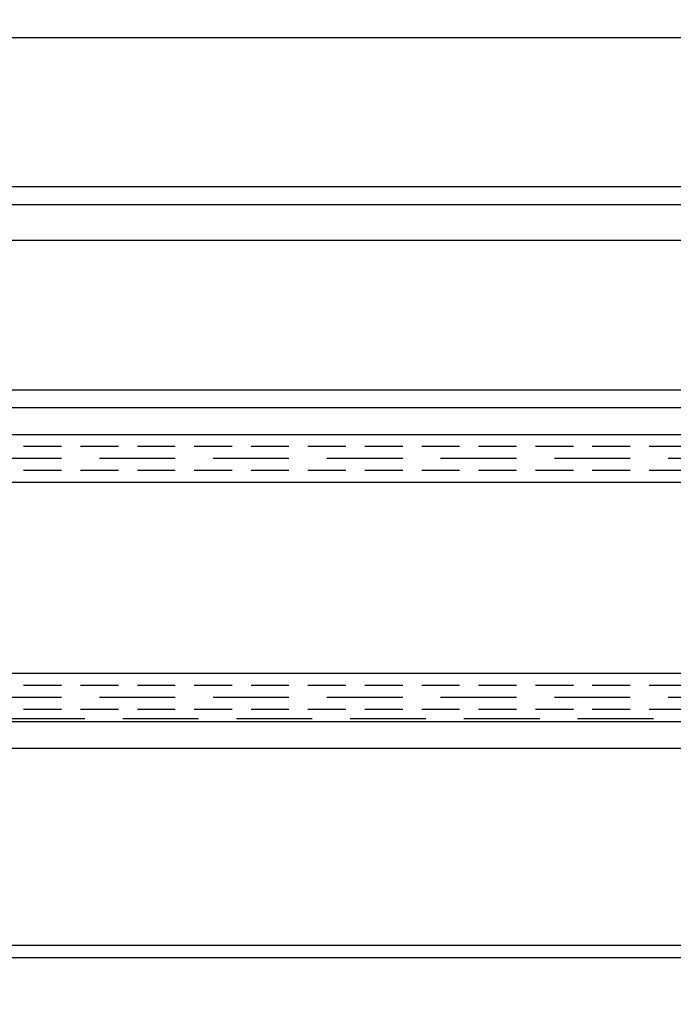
# Model space of a CAD drawing. Header units: millimetres. Extents: x -20000 to 230000, y -17405 to 25402.
# Drawn here: x 125142.8 to 125197.5, y -5975 to -5893.6 of the extents above; entities that cross this region are included whole.
import ezdxf

# ---------------------------------------------------------------- set-up
doc = ezdxf.new("R2010")
doc.units = ezdxf.units.MM
doc.header["$PDMODE"] = 35
doc.header["$PDSIZE"] = 0.5
doc.linetypes.add('CACHE', pattern=[9.524999999999999, 6.35, -3.175])
doc.layers.get('0').update_dxf_attribs({"lineweight": 13})
doc.layers.get('Defpoints').update_dxf_attribs({"true_color": 0xc2a584})
for name, color, linetype, lineweight in [('1 - INTERROMPU', 253, 'CACHE', 13), ('1 - PVC', 7, 'Continuous', 13), ('1 - Vitrage', 252, 'Continuous', 13)]:
    doc.layers.add(name, color=color, linetype=linetype, lineweight=lineweight)
doc.styles.add('Texte Poralu', font='tahomabd.ttf')
doc.dimstyles.new('30 - 1000', dxfattribs={"dimtxt": 10, "dimasz": 10, "dimexe": 5, "dimexo": 2.5, "dimgap": 5, "dimtad": 1, "dimdec": 1, "dimtxsty": 'Texte Poralu', "dimcen": 5, "dimazin": 0, "dimtfac": 1, "dimtdec": 1, "dimtmove": 0, "dimatfit": 3, "dimfxl": 1, "dimarcsym": 0})

# ---------------------------------------------------------------- blocks, each defined once
blk = doc.blocks.new('*U539')
at = {"layer": '1 - PVC'}
for p, q in [((9, -1), (8.99999999999895, 478.0200481360372)), ((7.99999999999804, 472.0200481360371), (7.999999999999999, 5)), ((-51.00000000000105, 461.9040670173854), (-50.99999999999999, 15.11598111865169)), ((-8.50000000000091, 18), (-8.500000000001963, 459.0200481360368)), ((-38.49999999999999, 20), (-38.50000000000105, 457.0200481360371)), ((-37.00000000000106, 457.0200481360371), (-37, 20.00000000000001))]:
    blk.add_line(p, q, dxfattribs=at)
at = {"layer": '1 - Vitrage', "linetype": 'CACHE', "ltscale": 0.5}
for p, q in [((-33.75000000000469, 472.0772784531928), (-33.7499999999909, 4.942769682838616)), ((-31.7500000000047, 472.0772784531927), (-31.74999999999091, 4.942769682838616)), ((-13.74999999999924, 472.0772784531928), (-13.74999999999272, 4.942769682838617)), ((-11.74999999999923, 472.0772784531927), (-11.74999999999272, 4.942769682838617))]:
    blk.add_line(p, q, dxfattribs=at)
at = {"layer": '1 - Vitrage', "linetype": 'CACHE'}
for p, q in [((-32.7500000000047, 472.0772784531927), (-32.7499999999909, 4.942769682838615)), ((-12.74999999999923, 472.0772784531928), (-12.74999999999272, 4.942769682838616))]:
    blk.add_line(p, q, dxfattribs=at)
at = {"layer": '1 - Vitrage'}
for points in [[(-34.7500000000047, 472.0772784531928), (-30.7500000000047, 472.0772784531928), (-30.74999999999091, 4.942769682838616), (-34.7499999999909, 4.942769682838617)], [(-10.74999999999924, 472.0772784531929), (-14.74999999999924, 472.0772784531929), (-14.74999999999272, 4.942769682838616), (-10.74999999999272, 4.942769682838615)]]:
    blk.add_lwpolyline(points, close=True, dxfattribs=at)
blk = doc.blocks.new('*U538')
at = {"layer": '1 - PVC'}
for p, q in [((15.11598111861784, 59.99999999999982), (595.884067017402, 59.99999999999301)), ((591.0000481360191, 47.49999999999306), (20.00000000000057, 47.49999999999977)), ((20.00000000000055, 45.99999999999976), (591.0000481360191, 45.99999999999306))]:
    blk.add_line(p, q, dxfattribs=at)
blk = doc.blocks.new('*D1074')
at = {"layer": 'Defpoints', "color": 0, "lineweight": -2, "transparency": 16777216}
blk.add_line((125420.0000000001, -3505.6683587772), (125455.9922766959, -3505.6683587772), dxfattribs=at)
at = {"layer": 'Defpoints', "color": 0, "transparency": 16777216}
for p in [(125417.5000000001, -3505.6683587772), (125417.5000000001, -3505.6683587772), (120000, -6005.668358777197)]:
    blk.add_point(p, dxfattribs=at)
at = {"layer": 'Defpoints', "color": 0, "transparency": 16777216, "insert": (125439.246138348, -3495.463523317159), "char_height": 10, "attachment_point": 5, "style": 'Texte Poralu'}
blk.add_mtext('2500', dxfattribs=at)

msp = doc.modelspace()

# ---------------------------------------------------------------- linework, layer by layer
at = {"layer": '1 - INTERROMPU'}
msp.add_line((124627.5398637746, -5952.071593255383), (125407.4998913714, -5952.071593255383), dxfattribs=at)

# ---------------------------------------------------------------- block references
msp.add_blockref('*U538', (124711.9999754432, -5955.071593255383))
at = {"rotation": 270}
msp.add_blockref('*U539', (124778.9899754432, -5963.071593255385), dxfattribs=at)

# ---------------------------------------------------------------- dimensions: what is measured, and where the dimension line sits
at = {"layer": 'Defpoints'}
dim = msp.add_ordinate_dim(feature_location=(125417.5000000001, -3505.6683587772), offset=(0, 0), dtype=0, origin=(120000, -6005.668358777197), dimstyle='30 - 1000', dxfattribs=at)
dim.commit()
dim.dimension.update_dxf_attribs({"geometry": '*D1074', "text_midpoint": (125439.246138348, -3495.463523317159)})

doc.saveas('drawing.dxf')
